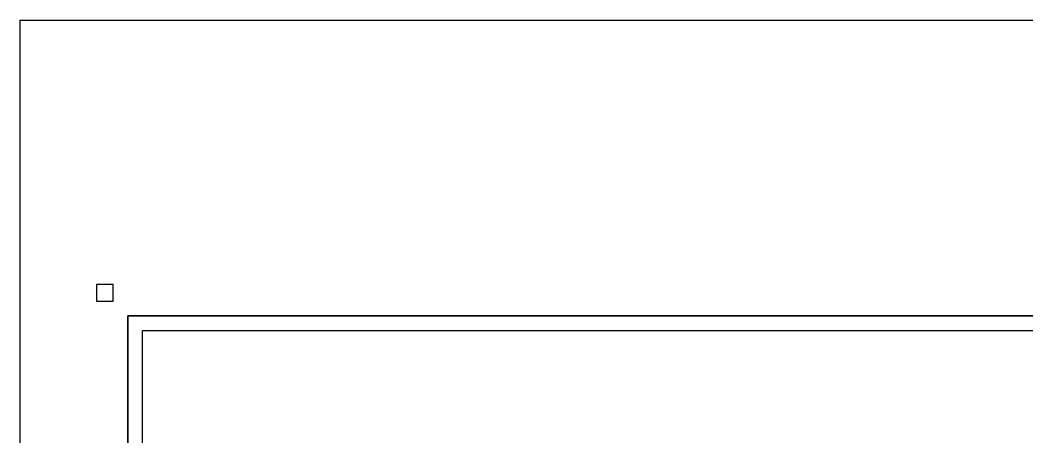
# Model space of a CAD drawing. Header units: metres. Extents: x 494 to 1845, y -666 to 1061.
# Drawn here: x 1458.86 to 1489.76, y 293.66 to 306.45 of the extents above; entities that cross this region are included whole.
import ezdxf

# ---------------------------------------------------------------- set-up
doc = ezdxf.new("R2010")
doc.units = ezdxf.units.M
doc.header["$MEASUREMENT"] = 0
doc.layers.add('ARCHITECTURAL COMMENTS', color=2, linetype='Continuous', lineweight=30)
doc.layers.add('VDA-WALL', color=250, linetype='Continuous', lineweight=25)
doc.layers.add('SHEET', color=7, linetype='Continuous')

# ---------------------------------------------------------------- blocks, each defined once
blk = doc.blocks.new('DAFASDFDFA')
at = {"color": 255}
blk.add_lwpolyline([(-103.699, 58.9), (-103.133, 58.9), (-103.133, 59.466), (-103.699, 59.466)], close=True, dxfattribs=at)
at = {"layer": 'SHEET'}
for points in [[(2.25, 58.4), (2.25, 0), (-102.633, 0), (-102.633, 58.4)], [(1.75, 57.9), (1.75, 0.5), (-102.133, 0.5), (-102.133, 57.9)]]:
    blk.add_lwpolyline(points, close=True, dxfattribs=at)

msp = doc.modelspace()

# ---------------------------------------------------------------- linework, layer by layer
at = {"layer": 'ARCHITECTURAL COMMENTS'}
msp.add_lwpolyline([(1458.8635, 306.4524), (1770.5289, 306.4524), (1770.5289, 239.756), (1458.8635, 239.756)], close=True, dxfattribs=at)
at = {"layer": 'VDA-WALL'}
msp.add_lwpolyline([(1462.167, 244.5134), (1557.1076, 244.5134), (1557.1076, 297.3774), (1462.167, 297.3774)], close=True, dxfattribs=at)

# ---------------------------------------------------------------- block references
at = {"layer": 'VDA-WALL', "xscale": 0.9052046613064094, "yscale": 0.9052046613064094, "zscale": 0.9052046613064094}
msp.add_blockref('DAFASDFDFA', (1555.0709, 244.5134), dxfattribs=at)

doc.saveas('drawing.dxf')
